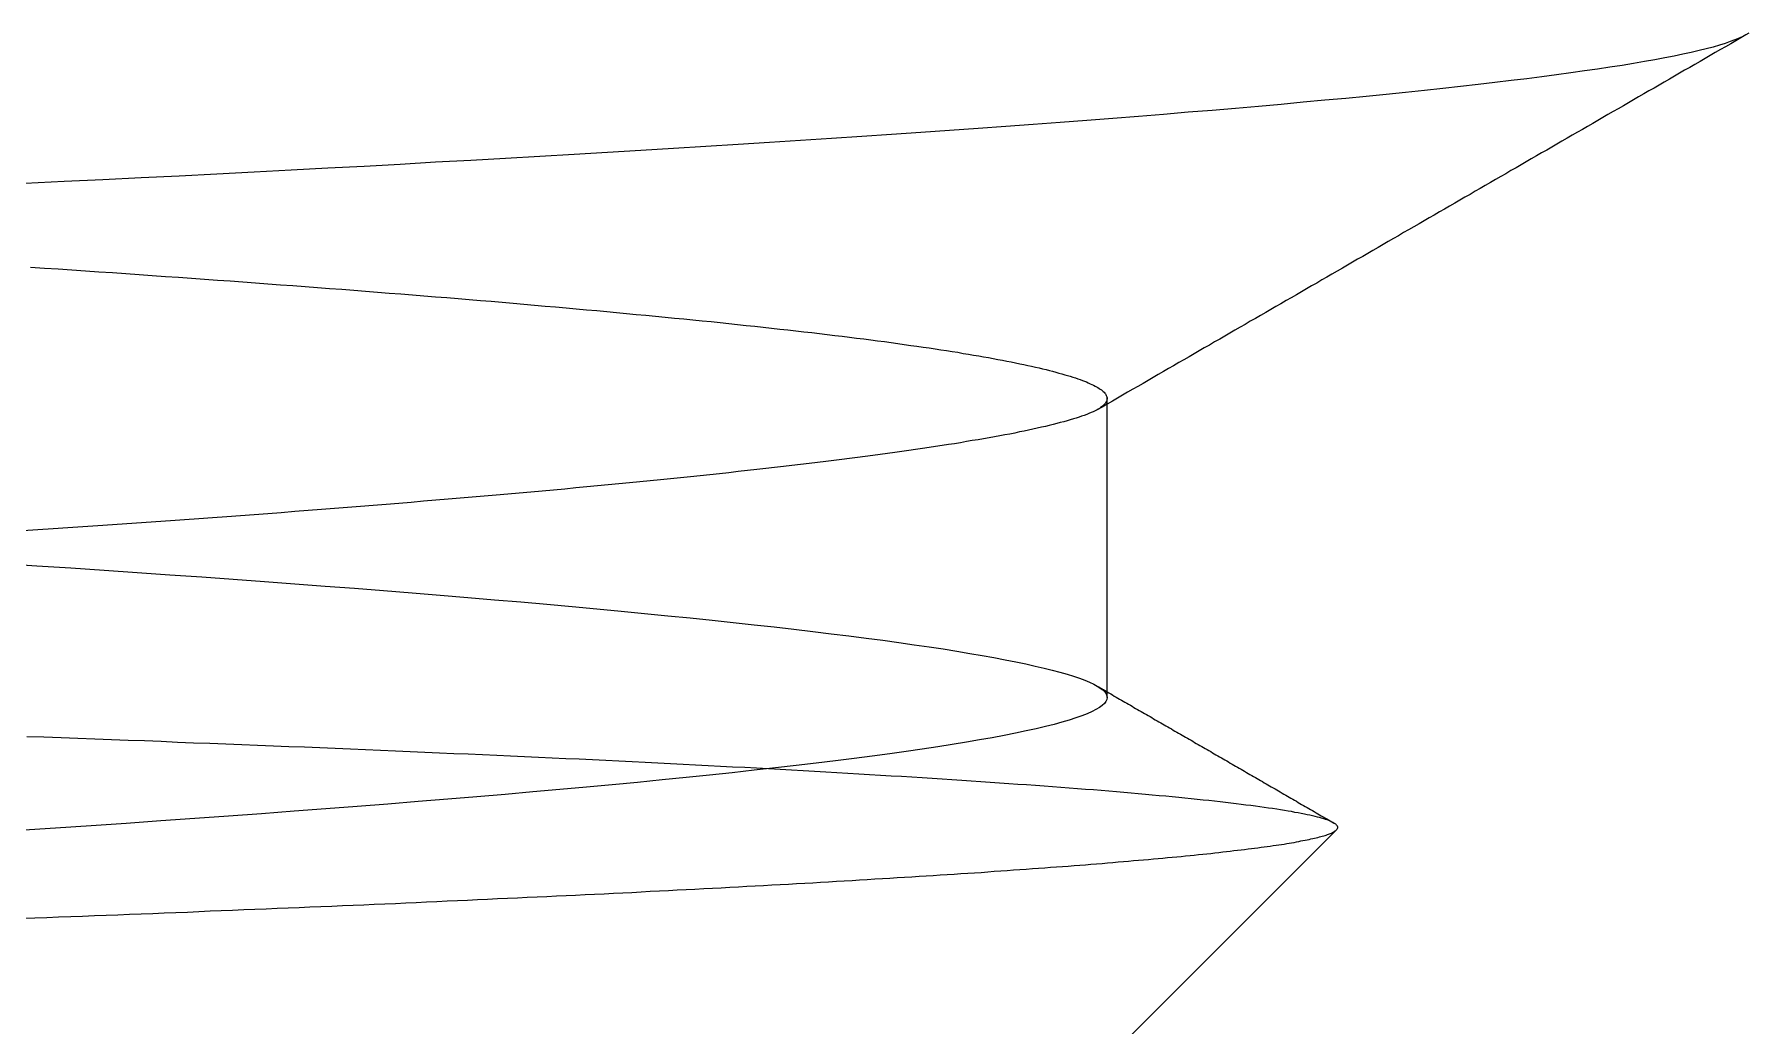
# Model space of a CAD drawing. Header units: millimetres. Extents: x 0 to 36.4, y -3.4 to 62.
# Drawn here: x 34.901 to 35.912, y 55.412 to 55.997 of the extents above; entities that cross this region are included whole.
import ezdxf

# ---------------------------------------------------------------- set-up
doc = ezdxf.new("R2010")
doc.units = ezdxf.units.MM

msp = doc.modelspace()

# ---------------------------------------------------------------- linework, layer by layer
at = {"color": 7, "linetype": 'Continuous'}
for p, q in [((35.8981, 55.9915), (35.8947, 55.9905)), ((35.9011, 55.9926), (35.8981, 55.9915)), ((35.9014, 55.9914), (35.8983, 55.9896)), ((35.9039, 55.9936), (35.9011, 55.9926)), ((35.9044, 55.9931), (35.9014, 55.9914)), ((35.9064, 55.9946), (35.9039, 55.9936)), ((35.9074, 55.9949), (35.9044, 55.9931)), ((35.9086, 55.9956), (35.9064, 55.9946)), ((35.9104, 55.9966), (35.9074, 55.9949)), ((35.9104, 55.9966), (35.9086, 55.9956)), ((35.912, 55.9976), (35.9104, 55.9966)), ((35.8567, 55.9819), (35.8505, 55.9808)), ((35.8625, 55.983), (35.8567, 55.9819)), ((35.868, 55.9841), (35.8625, 55.983)), ((35.8732, 55.9852), (35.868, 55.9841)), ((35.8781, 55.9862), (35.8732, 55.9852)), ((35.8827, 55.9873), (35.8781, 55.9862)), ((35.8833, 55.9809), (35.8803, 55.9792)), ((35.887, 55.9884), (35.8827, 55.9873)), ((35.8863, 55.9827), (35.8833, 55.9809)), ((35.8893, 55.9844), (35.8863, 55.9827)), ((35.891, 55.9894), (35.887, 55.9884)), ((35.8923, 55.9862), (35.8893, 55.9844)), ((35.8947, 55.9905), (35.891, 55.9894)), ((35.8953, 55.9879), (35.8923, 55.9862)), ((35.8983, 55.9896), (35.8953, 55.9879)), ((35.7901, 55.9719), (35.7811, 55.9707)), ((35.7987, 55.973), (35.7901, 55.9719)), ((35.8071, 55.9741), (35.7987, 55.973)), ((35.8151, 55.9753), (35.8071, 55.9741)), ((35.8228, 55.9764), (35.8151, 55.9753)), ((35.8302, 55.9775), (35.8228, 55.9764)), ((35.8373, 55.9786), (35.8302, 55.9775)), ((35.8441, 55.9797), (35.8373, 55.9786)), ((35.8505, 55.9808), (35.8441, 55.9797)), ((35.8682, 55.9722), (35.8652, 55.9705)), ((35.8712, 55.974), (35.8682, 55.9722)), ((35.8742, 55.9757), (35.8712, 55.974)), ((35.8773, 55.9774), (35.8742, 55.9757)), ((35.8803, 55.9792), (35.8773, 55.9774)), ((35.6982, 55.9615), (35.6864, 55.9603)), ((35.7096, 55.9626), (35.6982, 55.9615)), ((35.7208, 55.9638), (35.7096, 55.9626)), ((35.7316, 55.965), (35.7208, 55.9638)), ((35.7421, 55.9661), (35.7316, 55.965)), ((35.7524, 55.9673), (35.7421, 55.9661)), ((35.7623, 55.9684), (35.7524, 55.9673)), ((35.7719, 55.9696), (35.7623, 55.9684)), ((35.7811, 55.9707), (35.7719, 55.9696)), ((35.8501, 55.9618), (35.8471, 55.96)), ((35.8531, 55.9635), (35.8501, 55.9618)), ((35.8562, 55.9652), (35.8531, 55.9635)), ((35.8592, 55.967), (35.8562, 55.9652)), ((35.8622, 55.9687), (35.8592, 55.967)), ((35.8652, 55.9705), (35.8622, 55.9687)), ((35.5814, 55.9509), (35.5669, 55.9497)), ((35.5956, 55.952), (35.5814, 55.9509)), ((35.6095, 55.9532), (35.5956, 55.952)), ((35.623, 55.9544), (35.6095, 55.9532)), ((35.6363, 55.9556), (35.623, 55.9544)), ((35.6493, 55.9568), (35.6363, 55.9556)), ((35.662, 55.958), (35.6493, 55.9568)), ((35.6744, 55.9591), (35.662, 55.958)), ((35.6864, 55.9603), (35.6744, 55.9591)), ((35.8321, 55.9513), (35.829, 55.9496)), ((35.8351, 55.953), (35.8321, 55.9513)), ((35.8381, 55.9548), (35.8351, 55.953)), ((35.8411, 55.9565), (35.8381, 55.9548)), ((35.8441, 55.9583), (35.8411, 55.9565)), ((35.8471, 55.96), (35.8441, 55.9583)), ((35.4576, 55.9414), (35.4408, 55.9402)), ((35.474, 55.9425), (35.4576, 55.9414)), ((35.4902, 55.9437), (35.474, 55.9425)), ((35.5061, 55.9449), (35.4902, 55.9437)), ((35.5218, 55.9461), (35.5061, 55.9449)), ((35.5371, 55.9473), (35.5218, 55.9461)), ((35.5522, 55.9485), (35.5371, 55.9473)), ((35.5669, 55.9497), (35.5522, 55.9485)), ((35.814, 55.9408), (35.811, 55.9391)), ((35.817, 55.9426), (35.814, 55.9408)), ((35.82, 55.9443), (35.817, 55.9426)), ((35.823, 55.9461), (35.82, 55.9443)), ((35.826, 55.9478), (35.823, 55.9461)), ((35.829, 55.9496), (35.826, 55.9478)), ((35.2972, 55.9307), (35.2781, 55.9295)), ((35.3161, 55.9319), (35.2972, 55.9307)), ((35.3347, 55.9331), (35.3161, 55.9319)), ((35.353, 55.9342), (35.3347, 55.9331)), ((35.3711, 55.9354), (35.353, 55.9342)), ((35.389, 55.9366), (35.3711, 55.9354)), ((35.4065, 55.9378), (35.389, 55.9366)), ((35.4238, 55.939), (35.4065, 55.9378)), ((35.4408, 55.9402), (35.4238, 55.939)), ((35.7959, 55.9304), (35.7929, 55.9286)), ((35.7989, 55.9321), (35.7959, 55.9304)), ((35.8019, 55.9339), (35.7989, 55.9321)), ((35.8049, 55.9356), (35.8019, 55.9339)), ((35.808, 55.9374), (35.8049, 55.9356)), ((35.811, 55.9391), (35.808, 55.9374)), ((35.1378, 55.9214), (35.1168, 55.9202)), ((35.1585, 55.9225), (35.1378, 55.9214)), ((35.179, 55.9237), (35.1585, 55.9225)), ((35.1993, 55.9248), (35.179, 55.9237)), ((35.2194, 55.926), (35.1993, 55.9248)), ((35.2392, 55.9272), (35.2194, 55.926)), ((35.2588, 55.9283), (35.2392, 55.9272)), ((35.2781, 55.9295), (35.2588, 55.9283)), ((35.7808, 55.9217), (35.7778, 55.9199)), ((35.7838, 55.9234), (35.7808, 55.9217)), ((35.7869, 55.9252), (35.7838, 55.9234)), ((35.7899, 55.9269), (35.7869, 55.9252)), ((35.7929, 55.9286), (35.7899, 55.9269)), ((34.9416, 55.9111), (34.9188, 55.91)), ((34.9642, 55.9122), (34.9416, 55.9111)), ((34.9866, 55.9133), (34.9642, 55.9122)), ((35.0088, 55.9145), (34.9866, 55.9133)), ((35.0308, 55.9156), (35.0088, 55.9145)), ((35.0526, 55.9168), (35.0308, 55.9156)), ((35.0742, 55.9179), (35.0526, 55.9168)), ((35.0956, 55.919), (35.0742, 55.9179)), ((35.1168, 55.9202), (35.0956, 55.919)), ((35.7628, 55.9112), (35.7597, 55.9095)), ((35.7658, 55.913), (35.7628, 55.9112)), ((35.7688, 55.9147), (35.7658, 55.913)), ((35.7718, 55.9165), (35.7688, 55.9147)), ((35.7748, 55.9182), (35.7718, 55.9165)), ((35.7778, 55.9199), (35.7748, 55.9182)), ((34.9188, 55.91), (34.8958, 55.9089)), ((35.7447, 55.9008), (35.7417, 55.899)), ((35.7477, 55.9025), (35.7447, 55.9008)), ((35.7507, 55.9043), (35.7477, 55.9025)), ((35.7537, 55.906), (35.7507, 55.9043)), ((35.7567, 55.9077), (35.7537, 55.906)), ((35.7597, 55.9095), (35.7567, 55.9077)), ((35.7266, 55.8903), (35.7236, 55.8886)), ((35.7296, 55.8921), (35.7266, 55.8903)), ((35.7326, 55.8938), (35.7296, 55.8921)), ((35.7356, 55.8955), (35.7326, 55.8938)), ((35.7387, 55.8973), (35.7356, 55.8955)), ((35.7417, 55.899), (35.7387, 55.8973)), ((35.7085, 55.8799), (35.7055, 55.8781)), ((35.7115, 55.8816), (35.7085, 55.8799)), ((35.7145, 55.8833), (35.7115, 55.8816)), ((35.7176, 55.8851), (35.7145, 55.8833)), ((35.7206, 55.8868), (35.7176, 55.8851)), ((35.7236, 55.8886), (35.7206, 55.8868)), ((35.6935, 55.8711), (35.6904, 55.8694)), ((35.6965, 55.8729), (35.6935, 55.8711)), ((35.6995, 55.8746), (35.6965, 55.8729)), ((35.7025, 55.8764), (35.6995, 55.8746)), ((35.7055, 55.8781), (35.7025, 55.8764)), ((35.6754, 55.8607), (35.6724, 55.8589)), ((35.6784, 55.8624), (35.6754, 55.8607)), ((35.6814, 55.8642), (35.6784, 55.8624)), ((35.6844, 55.8659), (35.6814, 55.8642)), ((35.6874, 55.8677), (35.6844, 55.8659)), ((35.6904, 55.8694), (35.6874, 55.8677)), ((34.899, 55.8595), (34.9071, 55.859)), ((34.9071, 55.859), (34.9152, 55.8585)), ((34.9152, 55.8585), (34.9233, 55.8579)), ((34.9233, 55.8579), (34.9313, 55.8574)), ((34.9313, 55.8574), (34.9392, 55.8568)), ((34.9392, 55.8568), (34.9472, 55.8563)), ((34.9472, 55.8563), (34.9551, 55.8558)), ((34.9551, 55.8558), (34.9629, 55.8552)), ((34.9629, 55.8552), (34.9707, 55.8547)), ((34.9707, 55.8547), (34.9785, 55.8541)), ((34.9785, 55.8541), (34.9862, 55.8536)), ((34.9862, 55.8536), (34.9938, 55.853)), ((34.9938, 55.853), (35.0015, 55.8525)), ((35.0015, 55.8525), (35.0091, 55.8519)), ((35.0091, 55.8519), (35.0166, 55.8514)), ((35.0166, 55.8514), (35.0241, 55.8509)), ((35.0241, 55.8509), (35.0315, 55.8503)), ((35.0315, 55.8503), (35.0389, 55.8498)), ((35.0389, 55.8498), (35.0463, 55.8492)), ((35.6573, 55.8502), (35.6543, 55.8485)), ((35.6603, 55.852), (35.6573, 55.8502)), ((35.6633, 55.8537), (35.6603, 55.852)), ((35.6663, 55.8555), (35.6633, 55.8537)), ((35.6694, 55.8572), (35.6663, 55.8555)), ((35.6724, 55.8589), (35.6694, 55.8572)), ((35.0463, 55.8492), (35.0536, 55.8487)), ((35.0536, 55.8487), (35.0609, 55.8481)), ((35.0609, 55.8481), (35.0681, 55.8476)), ((35.0681, 55.8476), (35.0753, 55.847)), ((35.0753, 55.847), (35.0824, 55.8465)), ((35.0824, 55.8465), (35.0895, 55.8459)), ((35.0895, 55.8459), (35.0965, 55.8454)), ((35.0965, 55.8454), (35.1035, 55.8448)), ((35.1035, 55.8448), (35.1104, 55.8443)), ((35.1104, 55.8443), (35.1173, 55.8438)), ((35.1173, 55.8438), (35.1241, 55.8432)), ((35.1241, 55.8432), (35.1309, 55.8427)), ((35.1309, 55.8427), (35.1377, 55.8421)), ((35.1377, 55.8421), (35.1444, 55.8416)), ((35.1444, 55.8416), (35.151, 55.841)), ((35.151, 55.841), (35.1576, 55.8405)), ((35.1576, 55.8405), (35.1642, 55.8399)), ((35.1642, 55.8399), (35.1706, 55.8394)), ((35.1706, 55.8394), (35.1771, 55.8388)), ((35.6392, 55.8398), (35.6362, 55.838)), ((35.6422, 55.8415), (35.6392, 55.8398)), ((35.6453, 55.8433), (35.6422, 55.8415)), ((35.6483, 55.845), (35.6453, 55.8433)), ((35.6513, 55.8467), (35.6483, 55.845)), ((35.6543, 55.8485), (35.6513, 55.8467)), ((35.1771, 55.8388), (35.1835, 55.8383)), ((35.1835, 55.8383), (35.1898, 55.8377)), ((35.1898, 55.8377), (35.1961, 55.8372)), ((35.1961, 55.8372), (35.2023, 55.8366)), ((35.2023, 55.8366), (35.2085, 55.8361)), ((35.2085, 55.8361), (35.2147, 55.8355)), ((35.2147, 55.8355), (35.2207, 55.835)), ((35.2207, 55.835), (35.2268, 55.8344)), ((35.2268, 55.8344), (35.2328, 55.8339)), ((35.2328, 55.8339), (35.2387, 55.8334)), ((35.2387, 55.8334), (35.2445, 55.8328)), ((35.2445, 55.8328), (35.2504, 55.8323)), ((35.2504, 55.8323), (35.2561, 55.8317)), ((35.2561, 55.8317), (35.2618, 55.8312)), ((35.2618, 55.8312), (35.2675, 55.8306)), ((35.2675, 55.8306), (35.2731, 55.8301)), ((35.2731, 55.8301), (35.2786, 55.8295)), ((35.2786, 55.8295), (35.2841, 55.829)), ((35.6211, 55.8293), (35.6181, 55.8276)), ((35.6242, 55.8311), (35.6211, 55.8293)), ((35.6272, 55.8328), (35.6242, 55.8311)), ((35.6302, 55.8345), (35.6272, 55.8328)), ((35.6332, 55.8363), (35.6302, 55.8345)), ((35.6362, 55.838), (35.6332, 55.8363)), ((35.2841, 55.829), (35.2895, 55.8285)), ((35.2895, 55.8285), (35.2949, 55.8279)), ((35.2949, 55.8279), (35.3002, 55.8274)), ((35.3002, 55.8274), (35.3055, 55.8268)), ((35.3055, 55.8268), (35.3107, 55.8263)), ((35.3107, 55.8263), (35.3158, 55.8257)), ((35.3158, 55.8257), (35.3209, 55.8252)), ((35.3209, 55.8252), (35.326, 55.8247)), ((35.326, 55.8247), (35.3309, 55.8241)), ((35.3309, 55.8241), (35.3359, 55.8236)), ((35.3359, 55.8236), (35.3407, 55.823)), ((35.3407, 55.823), (35.3455, 55.8225)), ((35.3455, 55.8225), (35.3502, 55.822)), ((35.3502, 55.822), (35.3549, 55.8214)), ((35.3549, 55.8214), (35.3596, 55.8209)), ((35.3596, 55.8209), (35.3641, 55.8204)), ((35.3641, 55.8204), (35.3686, 55.8198)), ((35.3686, 55.8198), (35.3731, 55.8193)), ((35.3731, 55.8193), (35.3774, 55.8188)), ((35.6061, 55.8206), (35.6031, 55.8189)), ((35.6091, 55.8223), (35.6061, 55.8206)), ((35.6121, 55.8241), (35.6091, 55.8223)), ((35.6151, 55.8258), (35.6121, 55.8241)), ((35.6181, 55.8276), (35.6151, 55.8258)), ((35.3774, 55.8188), (35.3818, 55.8182)), ((35.3818, 55.8182), (35.386, 55.8177)), ((35.386, 55.8177), (35.3902, 55.8172)), ((35.3902, 55.8172), (35.3944, 55.8166)), ((35.3944, 55.8166), (35.3984, 55.8161)), ((35.3984, 55.8161), (35.4024, 55.8156)), ((35.4024, 55.8156), (35.4064, 55.815)), ((35.4064, 55.815), (35.4103, 55.8145)), ((35.4103, 55.8145), (35.4141, 55.814)), ((35.4141, 55.814), (35.4179, 55.8134)), ((35.4179, 55.8134), (35.4216, 55.8129)), ((35.4216, 55.8129), (35.4252, 55.8124)), ((35.4252, 55.8124), (35.4288, 55.8119)), ((35.4288, 55.8119), (35.4323, 55.8113)), ((35.4323, 55.8113), (35.4357, 55.8108)), ((35.4357, 55.8108), (35.4391, 55.8103)), ((35.4391, 55.8103), (35.4424, 55.8098)), ((35.4424, 55.8098), (35.4456, 55.8093)), ((35.4456, 55.8093), (35.4488, 55.8087)), ((35.588, 55.8101), (35.585, 55.8084)), ((35.591, 55.8119), (35.588, 55.8101)), ((35.594, 55.8136), (35.591, 55.8119)), ((35.597, 55.8154), (35.594, 55.8136)), ((35.6001, 55.8171), (35.597, 55.8154)), ((35.6031, 55.8189), (35.6001, 55.8171)), ((35.4488, 55.8087), (35.4519, 55.8082)), ((35.4519, 55.8082), (35.455, 55.8077)), ((35.455, 55.8077), (35.458, 55.8072)), ((35.458, 55.8072), (35.4609, 55.8067)), ((35.4609, 55.8067), (35.4638, 55.8062)), ((35.4638, 55.8062), (35.4666, 55.8057)), ((35.4666, 55.8057), (35.4693, 55.8051)), ((35.4693, 55.8051), (35.472, 55.8046)), ((35.472, 55.8046), (35.4746, 55.8041)), ((35.4746, 55.8041), (35.4772, 55.8036)), ((35.4772, 55.8036), (35.4797, 55.8031)), ((35.4797, 55.8031), (35.4822, 55.8026)), ((35.4822, 55.8026), (35.4846, 55.8021)), ((35.4846, 55.8021), (35.4869, 55.8016)), ((35.4869, 55.8016), (35.4892, 55.8011)), ((35.4892, 55.8011), (35.4914, 55.8006)), ((35.4914, 55.8006), (35.4936, 55.8001)), ((35.4936, 55.8001), (35.4957, 55.7996)), ((35.4957, 55.7996), (35.4977, 55.7991)), ((35.4977, 55.7991), (35.4997, 55.7986)), ((35.5699, 55.7997), (35.5669, 55.7979)), ((35.5729, 55.8014), (35.5699, 55.7997)), ((35.576, 55.8032), (35.5729, 55.8014)), ((35.579, 55.8049), (35.576, 55.8032)), ((35.582, 55.8066), (35.579, 55.8049)), ((35.585, 55.8084), (35.582, 55.8066)), ((35.4997, 55.7986), (35.5016, 55.7981)), ((35.5016, 55.7981), (35.5035, 55.7976)), ((35.5035, 55.7976), (35.5053, 55.7971)), ((35.5053, 55.7971), (35.5071, 55.7966)), ((35.5071, 55.7966), (35.5088, 55.7961)), ((35.5088, 55.7961), (35.5104, 55.7956)), ((35.5104, 55.7956), (35.512, 55.7952)), ((35.512, 55.7952), (35.5135, 55.7947)), ((35.5135, 55.7947), (35.515, 55.7942)), ((35.515, 55.7942), (35.5164, 55.7937)), ((35.5164, 55.7937), (35.5178, 55.7932)), ((35.5178, 55.7932), (35.5191, 55.7927)), ((35.5191, 55.7927), (35.5203, 55.7923)), ((35.5203, 55.7923), (35.5215, 55.7918)), ((35.5215, 55.7918), (35.5226, 55.7913)), ((35.5226, 55.7913), (35.5237, 55.7908)), ((35.5237, 55.7908), (35.5247, 55.7904)), ((35.5247, 55.7904), (35.5257, 55.7899)), ((35.5257, 55.7899), (35.5266, 55.7894)), ((35.5266, 55.7894), (35.5275, 55.789)), ((35.5275, 55.789), (35.5283, 55.7885)), ((35.5519, 55.7892), (35.5488, 55.7875)), ((35.5549, 55.791), (35.5519, 55.7892)), ((35.5579, 55.7927), (35.5549, 55.791)), ((35.5609, 55.7944), (35.5579, 55.7927)), ((35.5639, 55.7962), (35.5609, 55.7944)), ((35.5669, 55.7979), (35.5639, 55.7962)), ((35.5283, 55.7885), (35.529, 55.788)), ((35.529, 55.788), (35.5297, 55.7876)), ((35.5297, 55.7876), (35.5303, 55.7871)), ((35.5303, 55.7871), (35.5309, 55.7866)), ((35.5338, 55.7788), (35.5308, 55.777)), ((35.5309, 55.7866), (35.5314, 55.7862)), ((35.5314, 55.7862), (35.5319, 55.7857)), ((35.5319, 55.7857), (35.5323, 55.7853)), ((35.5323, 55.779), (35.5319, 55.7785)), ((35.5323, 55.7853), (35.5327, 55.7848)), ((35.5327, 55.7794), (35.5323, 55.779)), ((35.5327, 55.7848), (35.533, 55.7844)), ((35.533, 55.7799), (35.5327, 55.7794)), ((35.533, 55.7844), (35.5332, 55.7839)), ((35.5333, 55.7803), (35.533, 55.7799)), ((35.5332, 55.7839), (35.5334, 55.7834)), ((35.5335, 55.7808), (35.5333, 55.7803)), ((35.5334, 55.7834), (35.5336, 55.783)), ((35.5336, 55.7812), (35.5335, 55.7808)), ((35.5336, 55.783), (35.5337, 55.7826)), ((35.5337, 55.7817), (35.5336, 55.7812)), ((35.5337, 55.7787), (35.5337, 55.7826)), ((35.5337, 55.7826), (35.5337, 55.7821)), ((35.5337, 55.7821), (35.5337, 55.7817)), ((35.5337, 55.6057), (35.5337, 55.7787)), ((35.5368, 55.7805), (35.5338, 55.7788)), ((35.5398, 55.7822), (35.5368, 55.7805)), ((35.5428, 55.784), (35.5398, 55.7822)), ((35.5458, 55.7857), (35.5428, 55.784)), ((35.5488, 55.7875), (35.5458, 55.7857)), ((35.5101, 55.7689), (35.5082, 55.7683)), ((35.512, 55.7694), (35.5101, 55.7689)), ((35.5138, 55.77), (35.512, 55.7694)), ((35.5155, 55.7705), (35.5138, 55.77)), ((35.5172, 55.771), (35.5155, 55.7705)), ((35.5187, 55.7716), (35.5172, 55.771)), ((35.5202, 55.7721), (35.5187, 55.7716)), ((35.5217, 55.7726), (35.5202, 55.7721)), ((35.523, 55.7732), (35.5217, 55.7726)), ((35.5243, 55.7737), (35.523, 55.7732)), ((35.5255, 55.7742), (35.5243, 55.7737)), ((35.5267, 55.7748), (35.5255, 55.7742)), ((35.5278, 55.7753), (35.5267, 55.7748)), ((35.5308, 55.777), (35.5278, 55.7753)), ((35.5285, 55.7757), (35.5278, 55.7753)), ((35.5292, 55.7762), (35.5285, 55.7757)), ((35.5298, 55.7767), (35.5292, 55.7762)), ((35.5304, 55.7771), (35.5298, 55.7767)), ((35.531, 55.7776), (35.5304, 55.7771)), ((35.5315, 55.778), (35.531, 55.7776)), ((35.5319, 55.7785), (35.5315, 55.778)), ((35.4641, 55.7589), (35.4609, 55.7583)), ((35.4673, 55.7594), (35.4641, 55.7589)), ((35.4704, 55.76), (35.4673, 55.7594)), ((35.4734, 55.7606), (35.4704, 55.76)), ((35.4763, 55.7611), (35.4734, 55.7606)), ((35.4792, 55.7617), (35.4763, 55.7611)), ((35.482, 55.7623), (35.4792, 55.7617)), ((35.4847, 55.7628), (35.482, 55.7623)), ((35.4874, 55.7634), (35.4847, 55.7628)), ((35.49, 55.7639), (35.4874, 55.7634)), ((35.4925, 55.7645), (35.49, 55.7639)), ((35.495, 55.7651), (35.4925, 55.7645)), ((35.4973, 55.7656), (35.495, 55.7651)), ((35.4996, 55.7662), (35.4973, 55.7656)), ((35.5019, 55.7667), (35.4996, 55.7662)), ((35.504, 55.7673), (35.5019, 55.7667)), ((35.5061, 55.7678), (35.504, 55.7673)), ((35.5082, 55.7683), (35.5061, 55.7678)), ((35.3955, 55.7484), (35.3911, 55.7478)), ((35.3999, 55.749), (35.3955, 55.7484)), ((35.4042, 55.7496), (35.3999, 55.749)), ((35.4085, 55.7502), (35.4042, 55.7496)), ((35.4127, 55.7508), (35.4085, 55.7502)), ((35.4168, 55.7514), (35.4127, 55.7508)), ((35.4208, 55.752), (35.4168, 55.7514)), ((35.4248, 55.7525), (35.4208, 55.752)), ((35.4287, 55.7531), (35.4248, 55.7525)), ((35.4326, 55.7537), (35.4287, 55.7531)), ((35.4364, 55.7543), (35.4326, 55.7537)), ((35.4401, 55.7549), (35.4364, 55.7543)), ((35.4437, 55.7554), (35.4401, 55.7549)), ((35.4473, 55.756), (35.4437, 55.7554)), ((35.4508, 55.7566), (35.4473, 55.756)), ((35.4542, 55.7572), (35.4508, 55.7566)), ((35.4576, 55.7577), (35.4542, 55.7572)), ((35.4609, 55.7583), (35.4576, 55.7577)), ((35.3107, 55.7383), (35.3052, 55.7377)), ((35.3162, 55.7389), (35.3107, 55.7383)), ((35.3217, 55.7395), (35.3162, 55.7389)), ((35.3271, 55.7401), (35.3217, 55.7395)), ((35.3324, 55.7407), (35.3271, 55.7401)), ((35.3376, 55.7413), (35.3324, 55.7407)), ((35.3428, 55.7419), (35.3376, 55.7413)), ((35.3479, 55.7425), (35.3428, 55.7419)), ((35.353, 55.7431), (35.3479, 55.7425)), ((35.358, 55.7437), (35.353, 55.7431)), ((35.3629, 55.7443), (35.358, 55.7437)), ((35.3678, 55.7449), (35.3629, 55.7443)), ((35.3726, 55.7455), (35.3678, 55.7449)), ((35.3773, 55.7461), (35.3726, 55.7455)), ((35.3819, 55.7467), (35.3773, 55.7461)), ((35.3865, 55.7473), (35.3819, 55.7467)), ((35.3911, 55.7478), (35.3865, 55.7473)), ((35.2139, 55.7286), (35.2073, 55.728)), ((35.2204, 55.7293), (35.2139, 55.7286)), ((35.2269, 55.7299), (35.2204, 55.7293)), ((35.2333, 55.7305), (35.2269, 55.7299)), ((35.2396, 55.7311), (35.2333, 55.7305)), ((35.2459, 55.7317), (35.2396, 55.7311)), ((35.2521, 55.7323), (35.2459, 55.7317)), ((35.2582, 55.7329), (35.2521, 55.7323)), ((35.2643, 55.7335), (35.2582, 55.7329)), ((35.2704, 55.7341), (35.2643, 55.7335)), ((35.2763, 55.7347), (35.2704, 55.7341)), ((35.2822, 55.7353), (35.2763, 55.7347)), ((35.288, 55.7359), (35.2822, 55.7353)), ((35.2938, 55.7365), (35.288, 55.7359)), ((35.2995, 55.7371), (35.2938, 55.7365)), ((35.3052, 55.7377), (35.2995, 55.7371)), ((35.0935, 55.7183), (35.0859, 55.7177)), ((35.101, 55.7189), (35.0935, 55.7183)), ((35.1086, 55.7195), (35.101, 55.7189)), ((35.116, 55.7201), (35.1086, 55.7195)), ((35.1234, 55.7207), (35.116, 55.7201)), ((35.1307, 55.7214), (35.1234, 55.7207)), ((35.138, 55.722), (35.1307, 55.7214)), ((35.1452, 55.7226), (35.138, 55.722)), ((35.1523, 55.7232), (35.1452, 55.7226)), ((35.1594, 55.7238), (35.1523, 55.7232)), ((35.1664, 55.7244), (35.1594, 55.7238)), ((35.1734, 55.725), (35.1664, 55.7244)), ((35.1803, 55.7256), (35.1734, 55.725)), ((35.1871, 55.7262), (35.1803, 55.7256)), ((35.1939, 55.7268), (35.1871, 55.7262)), ((35.2006, 55.7274), (35.1939, 55.7268)), ((35.2073, 55.728), (35.2006, 55.7274)), ((34.9558, 55.7081), (34.9472, 55.7075)), ((34.9644, 55.7087), (34.9558, 55.7081)), ((34.9729, 55.7093), (34.9644, 55.7087)), ((34.9814, 55.7099), (34.9729, 55.7093)), ((34.9897, 55.7105), (34.9814, 55.7099)), ((34.9981, 55.7111), (34.9897, 55.7105)), ((35.0063, 55.7117), (34.9981, 55.7111)), ((35.0146, 55.7123), (35.0063, 55.7117)), ((35.0227, 55.7129), (35.0146, 55.7123)), ((35.0308, 55.7135), (35.0227, 55.7129)), ((35.0389, 55.7141), (35.0308, 55.7135)), ((35.0468, 55.7147), (35.0389, 55.7141)), ((35.0548, 55.7153), (35.0468, 55.7147)), ((35.0626, 55.7159), (35.0548, 55.7153)), ((35.0704, 55.7165), (35.0626, 55.7159)), ((35.0782, 55.7171), (35.0704, 55.7165)), ((35.0859, 55.7177), (35.0782, 55.7171)), ((34.9033, 55.7045), (34.8943, 55.7039)), ((34.9122, 55.7051), (34.9033, 55.7045)), ((34.921, 55.7057), (34.9122, 55.7051)), ((34.9298, 55.7063), (34.921, 55.7057)), ((34.9386, 55.7069), (34.9298, 55.7063)), ((34.9472, 55.7075), (34.9386, 55.7069)), ((34.8825, 55.6847), (34.9027, 55.6834)), ((34.9027, 55.6834), (34.9227, 55.6821)), ((34.9227, 55.6821), (34.9424, 55.6808)), ((34.9424, 55.6808), (34.9619, 55.6794)), ((34.9619, 55.6794), (34.981, 55.6781)), ((34.981, 55.6781), (34.9999, 55.6768)), ((34.9999, 55.6768), (35.0185, 55.6754)), ((35.0185, 55.6754), (35.0368, 55.6741)), ((35.0368, 55.6741), (35.0548, 55.6728)), ((35.0548, 55.6728), (35.0726, 55.6714)), ((35.0726, 55.6714), (35.09, 55.6701)), ((35.09, 55.6701), (35.1071, 55.6687)), ((35.1071, 55.6687), (35.124, 55.6674)), ((35.124, 55.6674), (35.1405, 55.666)), ((35.1405, 55.666), (35.1567, 55.6647)), ((35.1567, 55.6647), (35.1725, 55.6633)), ((35.1725, 55.6633), (35.1881, 55.662)), ((35.1881, 55.662), (35.2033, 55.6607)), ((35.2033, 55.6607), (35.2183, 55.6593)), ((35.2183, 55.6593), (35.2328, 55.658)), ((35.2328, 55.658), (35.2471, 55.6566)), ((35.2471, 55.6566), (35.261, 55.6553)), ((35.261, 55.6553), (35.2746, 55.6539)), ((35.2746, 55.6539), (35.2879, 55.6526)), ((35.2879, 55.6526), (35.3008, 55.6513)), ((35.3008, 55.6513), (35.3133, 55.6499)), ((35.3133, 55.6499), (35.3256, 55.6486)), ((35.3256, 55.6486), (35.3374, 55.6473)), ((35.3374, 55.6473), (35.349, 55.646)), ((35.349, 55.646), (35.3602, 55.6446)), ((35.3602, 55.6446), (35.371, 55.6433)), ((35.371, 55.6433), (35.3815, 55.642)), ((35.3815, 55.642), (35.3916, 55.6407)), ((35.3916, 55.6407), (35.4014, 55.6394)), ((35.4014, 55.6394), (35.4109, 55.6381)), ((35.4109, 55.6381), (35.4199, 55.6368)), ((35.4199, 55.6368), (35.4287, 55.6355)), ((35.4287, 55.6355), (35.437, 55.6343)), ((35.437, 55.6343), (35.4451, 55.633)), ((35.4451, 55.633), (35.4527, 55.6317)), ((35.4527, 55.6317), (35.46, 55.6304)), ((35.46, 55.6304), (35.467, 55.6292)), ((35.467, 55.6292), (35.4736, 55.6279)), ((35.4736, 55.6279), (35.4799, 55.6267)), ((35.4799, 55.6267), (35.4858, 55.6255)), ((35.4858, 55.6255), (35.4913, 55.6242)), ((35.4913, 55.6242), (35.4965, 55.623)), ((35.4965, 55.623), (35.5014, 55.6218)), ((35.5014, 55.6218), (35.5059, 55.6206)), ((35.5059, 55.6206), (35.5101, 55.6194)), ((35.5101, 55.6194), (35.5139, 55.6182)), ((35.5139, 55.6182), (35.5174, 55.617)), ((35.5174, 55.617), (35.5205, 55.6158)), ((35.5205, 55.6158), (35.5233, 55.6147)), ((35.5233, 55.6147), (35.5258, 55.6135)), ((35.5258, 55.6135), (35.5279, 55.6124)), ((35.5279, 55.6124), (35.5297, 55.6112)), ((35.5279, 55.6124), (35.5279, 55.6123)), ((35.5279, 55.6124), (35.5282, 55.6122)), ((35.5282, 55.6122), (35.5284, 55.612)), ((35.5284, 55.612), (35.5285, 55.612)), ((35.5285, 55.612), (35.5286, 55.6119)), ((35.5286, 55.6119), (35.5287, 55.6119)), ((35.5287, 55.6119), (35.5288, 55.6118)), ((35.5288, 55.6118), (35.5289, 55.6118)), ((35.5289, 55.6118), (35.5289, 55.6117)), ((35.5289, 55.6117), (35.5291, 55.6117)), ((35.5291, 55.6117), (35.5293, 55.6115)), ((35.5294, 55.6115), (35.5293, 55.6115)), ((35.5293, 55.6115), (35.5294, 55.6115)), ((35.5294, 55.6115), (35.5295, 55.6114)), ((35.5295, 55.6114), (35.5296, 55.6114)), ((35.5296, 55.6114), (35.5297, 55.6112)), ((35.5297, 55.6112), (35.5298, 55.6113)), ((35.5297, 55.6112), (35.5311, 55.6101)), ((35.5298, 55.6113), (35.5298, 55.6112)), ((35.5298, 55.6113), (35.5301, 55.611)), ((35.5301, 55.611), (35.5303, 55.6109)), ((35.5303, 55.6109), (35.5304, 55.6109)), ((35.5304, 55.6109), (35.5305, 55.6109)), ((35.5305, 55.6109), (35.5305, 55.6108)), ((35.5305, 55.6109), (35.5308, 55.6106)), ((35.5308, 55.6106), (35.531, 55.6105)), ((35.531, 55.6105), (35.5311, 55.6105)), ((35.5311, 55.6105), (35.5312, 55.6104)), ((35.5311, 55.6101), (35.5323, 55.609)), ((35.5312, 55.6104), (35.5313, 55.6104)), ((35.5313, 55.6104), (35.5314, 55.6103)), ((35.5314, 55.6103), (35.5315, 55.6103)), ((35.5315, 55.6103), (35.5315, 55.6102)), ((35.5315, 55.6103), (35.5318, 55.6101)), ((35.5318, 55.6101), (35.532, 55.61)), ((35.532, 55.61), (35.5321, 55.6099)), ((35.5321, 55.6099), (35.5322, 55.6099)), ((35.5322, 55.6099), (35.5323, 55.6098)), ((35.5323, 55.6098), (35.5325, 55.6097)), ((35.5323, 55.609), (35.5331, 55.6079)), ((35.5325, 55.6097), (35.5327, 55.6096)), ((35.5327, 55.6096), (35.5329, 55.6094)), ((35.5329, 55.6094), (35.533, 55.6094)), ((35.533, 55.6094), (35.5331, 55.6093)), ((35.5331, 55.6093), (35.5332, 55.6093)), ((35.5331, 55.6079), (35.5335, 55.6067)), ((35.5332, 55.6093), (35.5333, 55.6092)), ((35.5333, 55.6092), (35.5334, 55.6092)), ((35.5334, 55.6092), (35.5334, 55.6091)), ((35.5334, 55.6092), (35.5336, 55.609)), ((35.5336, 55.609), (35.5337, 55.609)), ((35.5337, 55.609), (35.5348, 55.6084)), ((35.5348, 55.6084), (35.5358, 55.6078)), ((35.5358, 55.6078), (35.5369, 55.6072)), ((35.5369, 55.6072), (35.5379, 55.6065)), ((35.5248, 55.5973), (35.522, 55.5961)), ((35.5271, 55.5985), (35.5248, 55.5973)), ((35.5292, 55.5998), (35.5271, 55.5985)), ((35.5308, 55.601), (35.5292, 55.5998)), ((35.5321, 55.6021), (35.5308, 55.601)), ((35.533, 55.6033), (35.5321, 55.6021)), ((35.5335, 55.6045), (35.533, 55.6033)), ((35.5335, 55.6067), (35.5337, 55.6057)), ((35.5337, 55.6057), (35.5335, 55.6045)), ((35.5379, 55.6065), (35.539, 55.6059)), ((35.539, 55.6059), (35.54, 55.6053)), ((35.54, 55.6053), (35.5411, 55.6047)), ((35.5411, 55.6047), (35.5421, 55.6041)), ((35.5421, 55.6041), (35.5432, 55.6035)), ((35.5432, 55.6035), (35.5442, 55.6029)), ((35.5442, 55.6029), (35.5453, 55.6023)), ((35.5453, 55.6023), (35.5463, 55.6017)), ((35.5463, 55.6017), (35.5474, 55.6011)), ((35.5474, 55.6011), (35.5484, 55.6005)), ((35.5484, 55.6005), (35.5495, 55.5998)), ((35.5495, 55.5998), (35.5505, 55.5992)), ((35.5505, 55.5992), (35.5516, 55.5986)), ((35.5516, 55.5986), (35.5527, 55.598)), ((35.5527, 55.598), (35.5537, 55.5974)), ((35.5537, 55.5974), (35.5548, 55.5968)), ((35.5548, 55.5968), (35.5558, 55.5962)), ((35.4918, 55.5872), (35.4859, 55.5859)), ((35.4973, 55.5885), (35.4918, 55.5872)), ((35.5024, 55.5898), (35.4973, 55.5885)), ((35.5071, 55.5911), (35.5024, 55.5898)), ((35.5114, 55.5923), (35.5071, 55.5911)), ((35.5153, 55.5936), (35.5114, 55.5923)), ((35.5188, 55.5948), (35.5153, 55.5936)), ((35.522, 55.5961), (35.5188, 55.5948)), ((35.5558, 55.5962), (35.5569, 55.5956)), ((35.5569, 55.5956), (35.5579, 55.595)), ((35.5579, 55.595), (35.559, 55.5944)), ((35.559, 55.5944), (35.56, 55.5938)), ((35.56, 55.5938), (35.5611, 55.5931)), ((35.5611, 55.5931), (35.5621, 55.5925)), ((35.5621, 55.5925), (35.5632, 55.5919)), ((35.5632, 55.5919), (35.5642, 55.5913)), ((35.5642, 55.5913), (35.5653, 55.5907)), ((35.5653, 55.5907), (35.5663, 55.5901)), ((35.5663, 55.5901), (35.5674, 55.5895)), ((35.5674, 55.5895), (35.5684, 55.5889)), ((35.5684, 55.5889), (35.5695, 55.5883)), ((35.5695, 55.5883), (35.5705, 55.5877)), ((35.5705, 55.5877), (35.5716, 55.5871)), ((35.5716, 55.5871), (35.5727, 55.5864)), ((34.9068, 55.5822), (34.8967, 55.5825)), ((34.9169, 55.5818), (34.9068, 55.5822)), ((34.9268, 55.5814), (34.9169, 55.5818)), ((34.9368, 55.5811), (34.9268, 55.5814)), ((34.9467, 55.5807), (34.9368, 55.5811)), ((34.9565, 55.5803), (34.9467, 55.5807)), ((34.9662, 55.58), (34.9565, 55.5803)), ((34.9759, 55.5796), (34.9662, 55.58)), ((34.9856, 55.5792), (34.9759, 55.5796)), ((34.9951, 55.5788), (34.9856, 55.5792)), ((35.0046, 55.5785), (34.9951, 55.5788)), ((35.0141, 55.5781), (35.0046, 55.5785)), ((35.0235, 55.5777), (35.0141, 55.5781)), ((35.0328, 55.5774), (35.0235, 55.5777)), ((35.0421, 55.577), (35.0328, 55.5774)), ((35.0513, 55.5766), (35.0421, 55.577)), ((35.0605, 55.5763), (35.0513, 55.5766)), ((35.4338, 55.5766), (35.4247, 55.5752)), ((35.4424, 55.5779), (35.4338, 55.5766)), ((35.4507, 55.5793), (35.4424, 55.5779)), ((35.4585, 55.5806), (35.4507, 55.5793)), ((35.466, 55.5819), (35.4585, 55.5806)), ((35.473, 55.5833), (35.466, 55.5819)), ((35.4797, 55.5846), (35.473, 55.5833)), ((35.4859, 55.5859), (35.4797, 55.5846)), ((35.5727, 55.5864), (35.5737, 55.5858)), ((35.5737, 55.5858), (35.5748, 55.5852)), ((35.5748, 55.5852), (35.5758, 55.5846)), ((35.5758, 55.5846), (35.5769, 55.584)), ((35.5769, 55.584), (35.5779, 55.5834)), ((35.5779, 55.5834), (35.579, 55.5828)), ((35.579, 55.5828), (35.58, 55.5822)), ((35.58, 55.5822), (35.5811, 55.5816)), ((35.5811, 55.5816), (35.5821, 55.581)), ((35.5821, 55.581), (35.5832, 55.5804)), ((35.5832, 55.5804), (35.5842, 55.5798)), ((35.5842, 55.5798), (35.5853, 55.5791)), ((35.5853, 55.5791), (35.5863, 55.5785)), ((35.5863, 55.5785), (35.5874, 55.5779)), ((35.5874, 55.5779), (35.5884, 55.5773)), ((35.5884, 55.5773), (35.5895, 55.5767)), ((35.5895, 55.5767), (35.5905, 55.5761)), ((35.0695, 55.5759), (35.0605, 55.5763)), ((35.0786, 55.5755), (35.0695, 55.5759)), ((35.0875, 55.5751), (35.0786, 55.5755)), ((35.0964, 55.5748), (35.0875, 55.5751)), ((35.1053, 55.5744), (35.0964, 55.5748)), ((35.1141, 55.574), (35.1053, 55.5744)), ((35.1228, 55.5736), (35.1141, 55.574)), ((35.1314, 55.5733), (35.1228, 55.5736)), ((35.14, 55.5729), (35.1314, 55.5733)), ((35.1485, 55.5725), (35.14, 55.5729)), ((35.157, 55.5722), (35.1485, 55.5725)), ((35.1654, 55.5718), (35.157, 55.5722)), ((35.1738, 55.5714), (35.1654, 55.5718)), ((35.182, 55.571), (35.1738, 55.5714)), ((35.1902, 55.5707), (35.182, 55.571)), ((35.1984, 55.5703), (35.1902, 55.5707)), ((35.2065, 55.5699), (35.1984, 55.5703)), ((35.2145, 55.5695), (35.2065, 55.5699)), ((35.2225, 55.5692), (35.2145, 55.5695)), ((35.2303, 55.5688), (35.2225, 55.5692)), ((35.2382, 55.5684), (35.2303, 55.5688)), ((35.2459, 55.568), (35.2382, 55.5684)), ((35.2536, 55.5676), (35.2459, 55.568)), ((35.2613, 55.5673), (35.2536, 55.5676)), ((35.2688, 55.5669), (35.2613, 55.5673)), ((35.2763, 55.5665), (35.2688, 55.5669)), ((35.2838, 55.5661), (35.2763, 55.5665)), ((35.3622, 55.5669), (35.3504, 55.5655)), ((35.3736, 55.5683), (35.3622, 55.5669)), ((35.3846, 55.5697), (35.3736, 55.5683)), ((35.3952, 55.5711), (35.3846, 55.5697)), ((35.4055, 55.5725), (35.3952, 55.5711)), ((35.4153, 55.5738), (35.4055, 55.5725)), ((35.4247, 55.5752), (35.4153, 55.5738)), ((35.5905, 55.5761), (35.5916, 55.5755)), ((35.5916, 55.5755), (35.5927, 55.5749)), ((35.5927, 55.5749), (35.5937, 55.5743)), ((35.5937, 55.5743), (35.5948, 55.5737)), ((35.5948, 55.5737), (35.5958, 55.5731)), ((35.5958, 55.5731), (35.5969, 55.5724)), ((35.5969, 55.5724), (35.5979, 55.5718)), ((35.5979, 55.5718), (35.599, 55.5712)), ((35.599, 55.5712), (35.6, 55.5706)), ((35.6, 55.5706), (35.6011, 55.57)), ((35.6011, 55.57), (35.6021, 55.5694)), ((35.6021, 55.5694), (35.6032, 55.5688)), ((35.6032, 55.5688), (35.6042, 55.5682)), ((35.6042, 55.5682), (35.6053, 55.5676)), ((35.6053, 55.5676), (35.6063, 55.567)), ((35.6063, 55.567), (35.6074, 55.5664)), ((35.2713, 55.557), (35.2568, 55.5556)), ((35.2855, 55.5585), (35.2713, 55.557)), ((35.2911, 55.5658), (35.2838, 55.5661)), ((35.2992, 55.5599), (35.2855, 55.5585)), ((35.2984, 55.5654), (35.2911, 55.5658)), ((35.3057, 55.565), (35.2984, 55.5654)), ((35.3126, 55.5613), (35.2992, 55.5599)), ((35.3129, 55.5646), (35.3057, 55.565)), ((35.3256, 55.5627), (35.3126, 55.5613)), ((35.32, 55.5643), (35.3129, 55.5646)), ((35.327, 55.5639), (35.32, 55.5643)), ((35.3382, 55.5641), (35.3256, 55.5627)), ((35.334, 55.5635), (35.327, 55.5639)), ((35.3409, 55.5631), (35.334, 55.5635)), ((35.3504, 55.5655), (35.3382, 55.5641)), ((35.3477, 55.5627), (35.3409, 55.5631)), ((35.3545, 55.5624), (35.3477, 55.5627)), ((35.3612, 55.562), (35.3545, 55.5624)), ((35.3679, 55.5616), (35.3612, 55.562)), ((35.3744, 55.5612), (35.3679, 55.5616)), ((35.3809, 55.5609), (35.3744, 55.5612)), ((35.3874, 55.5605), (35.3809, 55.5609)), ((35.3937, 55.5601), (35.3874, 55.5605)), ((35.4, 55.5597), (35.3937, 55.5601)), ((35.4063, 55.5593), (35.4, 55.5597)), ((35.4124, 55.559), (35.4063, 55.5593)), ((35.4185, 55.5586), (35.4124, 55.559)), ((35.4246, 55.5582), (35.4185, 55.5586)), ((35.4305, 55.5578), (35.4246, 55.5582)), ((35.4364, 55.5575), (35.4305, 55.5578)), ((35.4422, 55.5571), (35.4364, 55.5575)), ((35.448, 55.5567), (35.4422, 55.5571)), ((35.4536, 55.5563), (35.448, 55.5567)), ((35.6074, 55.5664), (35.6084, 55.5657)), ((35.6084, 55.5657), (35.6095, 55.5651)), ((35.6095, 55.5651), (35.6105, 55.5645)), ((35.6105, 55.5645), (35.6116, 55.5639)), ((35.6116, 55.5639), (35.6127, 55.5633)), ((35.6127, 55.5633), (35.6137, 55.5627)), ((35.6137, 55.5627), (35.6148, 55.5621)), ((35.6148, 55.5621), (35.6158, 55.5615)), ((35.6158, 55.5615), (35.6169, 55.5609)), ((35.6169, 55.5609), (35.6179, 55.5603)), ((35.6179, 55.5603), (35.619, 55.5597)), ((35.619, 55.5597), (35.62, 55.559)), ((35.62, 55.559), (35.6211, 55.5584)), ((35.6211, 55.5584), (35.6221, 55.5578)), ((35.6221, 55.5578), (35.6232, 55.5572)), ((35.6232, 55.5572), (35.6242, 55.5566)), ((35.6242, 55.5566), (35.6253, 55.556)), ((35.162, 55.5471), (35.1449, 55.5456)), ((35.1787, 55.5485), (35.162, 55.5471)), ((35.1951, 55.5499), (35.1787, 55.5485)), ((35.2111, 55.5514), (35.1951, 55.5499)), ((35.2267, 55.5528), (35.2111, 55.5514)), ((35.2419, 55.5542), (35.2267, 55.5528)), ((35.2568, 55.5556), (35.2419, 55.5542)), ((35.4593, 55.5559), (35.4536, 55.5563)), ((35.4648, 55.5556), (35.4593, 55.5559)), ((35.4703, 55.5552), (35.4648, 55.5556)), ((35.4757, 55.5548), (35.4703, 55.5552)), ((35.481, 55.5544), (35.4757, 55.5548)), ((35.4862, 55.5541), (35.481, 55.5544)), ((35.4914, 55.5537), (35.4862, 55.5541)), ((35.4965, 55.5533), (35.4914, 55.5537)), ((35.5016, 55.5529), (35.4965, 55.5533)), ((35.5065, 55.5526), (35.5016, 55.5529)), ((35.5114, 55.5522), (35.5065, 55.5526)), ((35.5162, 55.5518), (35.5114, 55.5522)), ((35.521, 55.5514), (35.5162, 55.5518)), ((35.5256, 55.5511), (35.521, 55.5514)), ((35.5302, 55.5507), (35.5256, 55.5511)), ((35.5348, 55.5503), (35.5302, 55.5507)), ((35.5392, 55.55), (35.5348, 55.5503)), ((35.5436, 55.5496), (35.5392, 55.55)), ((35.5479, 55.5492), (35.5436, 55.5496)), ((35.5521, 55.5488), (35.5479, 55.5492)), ((35.5563, 55.5485), (35.5521, 55.5488)), ((35.5603, 55.5481), (35.5563, 55.5485)), ((35.5643, 55.5477), (35.5603, 55.5481)), ((35.5683, 55.5474), (35.5643, 55.5477)), ((35.5721, 55.547), (35.5683, 55.5474)), ((35.5759, 55.5466), (35.5721, 55.547)), ((35.5796, 55.5463), (35.5759, 55.5466)), ((35.5833, 55.5459), (35.5796, 55.5463)), ((35.6253, 55.556), (35.6263, 55.5554)), ((35.6263, 55.5554), (35.6274, 55.5548)), ((35.6274, 55.5548), (35.6284, 55.5542)), ((35.6284, 55.5542), (35.6295, 55.5536)), ((35.6295, 55.5536), (35.6305, 55.553)), ((35.6305, 55.553), (35.6316, 55.5523)), ((35.6316, 55.5523), (35.6327, 55.5517)), ((35.6327, 55.5517), (35.6337, 55.5511)), ((35.6337, 55.5511), (35.6348, 55.5505)), ((35.6348, 55.5505), (35.6358, 55.5499)), ((35.6358, 55.5499), (35.6369, 55.5493)), ((35.6369, 55.5493), (35.6379, 55.5487)), ((35.6379, 55.5487), (35.639, 55.5481)), ((35.639, 55.5481), (35.64, 55.5475)), ((35.64, 55.5475), (35.6411, 55.5469)), ((35.6411, 55.5469), (35.6421, 55.5463)), ((35.6421, 55.5463), (35.6432, 55.5456)), ((35.0352, 55.5371), (35.0157, 55.5357)), ((35.0543, 55.5385), (35.0352, 55.5371)), ((35.0731, 55.5399), (35.0543, 55.5385)), ((35.0916, 55.5414), (35.0731, 55.5399)), ((35.1097, 55.5428), (35.0916, 55.5414)), ((35.1275, 55.5442), (35.1097, 55.5428)), ((35.1449, 55.5456), (35.1275, 55.5442)), ((35.5868, 55.5455), (35.5833, 55.5459)), ((35.5903, 55.5451), (35.5868, 55.5455)), ((35.5937, 55.5448), (35.5903, 55.5451)), ((35.5971, 55.5444), (35.5937, 55.5448)), ((35.6003, 55.5441), (35.5971, 55.5444)), ((35.6035, 55.5437), (35.6003, 55.5441)), ((35.6066, 55.5433), (35.6035, 55.5437)), ((35.6097, 55.543), (35.6066, 55.5433)), ((35.6127, 55.5426), (35.6097, 55.543)), ((35.6155, 55.5422), (35.6127, 55.5426)), ((35.6184, 55.5419), (35.6155, 55.5422)), ((35.6211, 55.5415), (35.6184, 55.5419)), ((35.6238, 55.5411), (35.6211, 55.5415)), ((35.6264, 55.5408), (35.6238, 55.5411)), ((35.6289, 55.5404), (35.6264, 55.5408)), ((35.6313, 55.5401), (35.6289, 55.5404)), ((35.6337, 55.5397), (35.6313, 55.5401)), ((35.636, 55.5394), (35.6337, 55.5397)), ((35.6382, 55.539), (35.636, 55.5394)), ((35.6404, 55.5386), (35.6382, 55.539)), ((35.6424, 55.5383), (35.6404, 55.5386)), ((35.6444, 55.5379), (35.6424, 55.5383)), ((35.6432, 55.5456), (35.6442, 55.545)), ((35.6442, 55.545), (35.6453, 55.5444)), ((35.6463, 55.5376), (35.6444, 55.5379)), ((35.6453, 55.5444), (35.6463, 55.5438)), ((35.6463, 55.5438), (35.6474, 55.5432)), ((35.6482, 55.5372), (35.6463, 55.5376)), ((35.6474, 55.5432), (35.6484, 55.5426)), ((35.65, 55.5369), (35.6482, 55.5372)), ((35.6484, 55.5426), (35.6495, 55.542)), ((35.6495, 55.542), (35.6505, 55.5414)), ((35.6516, 55.5365), (35.65, 55.5369)), ((35.6505, 55.5414), (35.6516, 55.5408)), ((35.6516, 55.5408), (35.6527, 55.5402)), ((35.6533, 55.5362), (35.6516, 55.5365)), ((35.6527, 55.5402), (35.6537, 55.5396)), ((35.6548, 55.5358), (35.6533, 55.5362)), ((35.6537, 55.5396), (35.6548, 55.539)), ((35.6548, 55.539), (35.6558, 55.5383)), ((35.6558, 55.5383), (35.6569, 55.5377)), ((35.6569, 55.5377), (35.6579, 55.5371)), ((35.6579, 55.5371), (35.659, 55.5365)), ((35.659, 55.5365), (35.66, 55.5359)), ((34.9137, 55.5286), (34.8923, 55.5272)), ((34.9347, 55.53), (34.9137, 55.5286)), ((34.9554, 55.5314), (34.9347, 55.53)), ((34.9758, 55.5328), (34.9554, 55.5314)), ((34.9959, 55.5343), (34.9758, 55.5328)), ((35.0157, 55.5357), (34.9959, 55.5343)), ((35.4906, 55.3492), (35.669, 55.5276)), ((35.6563, 55.5355), (35.6548, 55.5358)), ((35.6577, 55.5351), (35.6563, 55.5355)), ((35.659, 55.5348), (35.6577, 55.5351)), ((35.6602, 55.5344), (35.659, 55.5348)), ((35.66, 55.5359), (35.6611, 55.5353)), ((35.6614, 55.5341), (35.6602, 55.5344)), ((35.6611, 55.5353), (35.6621, 55.5347)), ((35.6625, 55.5337), (35.6614, 55.5341)), ((35.6621, 55.5347), (35.6632, 55.5341)), ((35.6635, 55.5334), (35.6625, 55.5337)), ((35.6632, 55.5341), (35.6642, 55.5335)), ((35.6644, 55.533), (35.6635, 55.5334)), ((35.6642, 55.5335), (35.6653, 55.5329)), ((35.6653, 55.5327), (35.6644, 55.533)), ((35.6653, 55.5329), (35.6663, 55.5323)), ((35.6661, 55.5323), (35.6653, 55.5327)), ((35.666, 55.5257), (35.6665, 55.526)), ((35.6668, 55.532), (35.6661, 55.5323)), ((35.6663, 55.5323), (35.6674, 55.5316)), ((35.6665, 55.526), (35.667, 55.5262)), ((35.6674, 55.5316), (35.6668, 55.532)), ((35.667, 55.5262), (35.6674, 55.5264)), ((35.6678, 55.5314), (35.6674, 55.5316)), ((35.6674, 55.5264), (35.6678, 55.5267)), ((35.6681, 55.5312), (35.6678, 55.5314)), ((35.6678, 55.5267), (35.6682, 55.5269)), ((35.6685, 55.5309), (35.6681, 55.5312)), ((35.6682, 55.5269), (35.6685, 55.5271)), ((35.6687, 55.5307), (35.6685, 55.5309)), ((35.6685, 55.5271), (35.6688, 55.5274)), ((35.669, 55.5304), (35.6687, 55.5307)), ((35.6688, 55.5274), (35.669, 55.5276)), ((35.6692, 55.5302), (35.669, 55.5304)), ((35.669, 55.5276), (35.6692, 55.5278)), ((35.6694, 55.53), (35.6692, 55.5302)), ((35.6692, 55.5278), (35.6694, 55.5281)), ((35.6695, 55.5297), (35.6694, 55.53)), ((35.6694, 55.5281), (35.6695, 55.5283)), ((35.6696, 55.5295), (35.6695, 55.5297)), ((35.6695, 55.5283), (35.6696, 55.5286)), ((35.6697, 55.5293), (35.6696, 55.5295)), ((35.6696, 55.5286), (35.6697, 55.5288)), ((35.6697, 55.529), (35.6697, 55.5293)), ((35.6697, 55.5288), (35.6697, 55.529)), ((35.6127, 55.5158), (35.6148, 55.516)), ((35.6148, 55.516), (35.6168, 55.5163)), ((35.6168, 55.5163), (35.6188, 55.5165)), ((35.6188, 55.5165), (35.6207, 55.5168)), ((35.6207, 55.5168), (35.6226, 55.517)), ((35.6226, 55.517), (35.6245, 55.5173)), ((35.6245, 55.5173), (35.6263, 55.5175)), ((35.6263, 55.5175), (35.6281, 55.5178)), ((35.6281, 55.5178), (35.6299, 55.518)), ((35.6299, 55.518), (35.6316, 55.5183)), ((35.6316, 55.5183), (35.6333, 55.5185)), ((35.6333, 55.5185), (35.6349, 55.5188)), ((35.6349, 55.5188), (35.6365, 55.519)), ((35.6365, 55.519), (35.6381, 55.5192)), ((35.6381, 55.5192), (35.6396, 55.5195)), ((35.6396, 55.5195), (35.6411, 55.5197)), ((35.6411, 55.5197), (35.6425, 55.52)), ((35.6425, 55.52), (35.644, 55.5202)), ((35.644, 55.5202), (35.6453, 55.5205)), ((35.6453, 55.5205), (35.6467, 55.5207)), ((35.6467, 55.5207), (35.648, 55.521)), ((35.648, 55.521), (35.6492, 55.5212)), ((35.6492, 55.5212), (35.6505, 55.5214)), ((35.6505, 55.5214), (35.6516, 55.5217)), ((35.6516, 55.5217), (35.6528, 55.5219)), ((35.6528, 55.5219), (35.6539, 55.5222)), ((35.6539, 55.5222), (35.655, 55.5224)), ((35.655, 55.5224), (35.656, 55.5226)), ((35.656, 55.5226), (35.657, 55.5229)), ((35.657, 55.5229), (35.658, 55.5231)), ((35.658, 55.5231), (35.6589, 55.5234)), ((35.6589, 55.5234), (35.6598, 55.5236)), ((35.6598, 55.5236), (35.6606, 55.5238)), ((35.6606, 55.5238), (35.6614, 55.5241)), ((35.6614, 55.5241), (35.6622, 55.5243)), ((35.6622, 55.5243), (35.6629, 55.5245)), ((35.6629, 55.5245), (35.6636, 55.5248)), ((35.6636, 55.5248), (35.6643, 55.525)), ((35.6643, 55.525), (35.6649, 55.5253)), ((35.6649, 55.5253), (35.6655, 55.5255)), ((35.6655, 55.5255), (35.666, 55.5257)), ((35.5039, 55.5057), (35.5074, 55.506)), ((35.5074, 55.506), (35.5108, 55.5062)), ((35.5108, 55.5062), (35.5142, 55.5065)), ((35.5142, 55.5065), (35.5176, 55.5068)), ((35.5176, 55.5068), (35.5209, 55.507)), ((35.5209, 55.507), (35.5242, 55.5073)), ((35.5242, 55.5073), (35.5275, 55.5075)), ((35.5275, 55.5075), (35.5307, 55.5078)), ((35.5307, 55.5078), (35.5339, 55.5081)), ((35.5339, 55.5081), (35.5371, 55.5083)), ((35.5371, 55.5083), (35.5402, 55.5086)), ((35.5402, 55.5086), (35.5433, 55.5088)), ((35.5433, 55.5088), (35.5463, 55.5091)), ((35.5463, 55.5091), (35.5493, 55.5094)), ((35.5493, 55.5094), (35.5523, 55.5096)), ((35.5523, 55.5096), (35.5552, 55.5099)), ((35.5552, 55.5099), (35.5581, 55.5101)), ((35.5581, 55.5101), (35.561, 55.5104)), ((35.561, 55.5104), (35.5638, 55.5107)), ((35.5638, 55.5107), (35.5666, 55.5109)), ((35.5666, 55.5109), (35.5694, 55.5112)), ((35.5694, 55.5112), (35.5721, 55.5114)), ((35.5721, 55.5114), (35.5748, 55.5117)), ((35.5748, 55.5117), (35.5774, 55.5119)), ((35.5774, 55.5119), (35.58, 55.5122)), ((35.58, 55.5122), (35.5826, 55.5125)), ((35.5826, 55.5125), (35.5851, 55.5127)), ((35.5851, 55.5127), (35.5876, 55.513)), ((35.5876, 55.513), (35.5901, 55.5132)), ((35.5901, 55.5132), (35.5925, 55.5135)), ((35.5925, 55.5135), (35.5949, 55.5137)), ((35.5949, 55.5137), (35.5973, 55.514)), ((35.5973, 55.514), (35.5996, 55.5142)), ((35.5996, 55.5142), (35.6019, 55.5145)), ((35.6019, 55.5145), (35.6041, 55.5148)), ((35.6041, 55.5148), (35.6063, 55.515)), ((35.6063, 55.515), (35.6085, 55.5153)), ((35.6085, 55.5153), (35.6106, 55.5155)), ((35.6106, 55.5155), (35.6127, 55.5158)), ((35.3458, 55.4956), (35.3506, 55.4959)), ((35.3506, 55.4959), (35.3554, 55.4961)), ((35.3554, 55.4961), (35.3601, 55.4964)), ((35.3601, 55.4964), (35.3648, 55.4967)), ((35.3648, 55.4967), (35.3695, 55.4969)), ((35.3695, 55.4969), (35.3741, 55.4972)), ((35.3741, 55.4972), (35.3787, 55.4975)), ((35.3787, 55.4975), (35.3833, 55.4977)), ((35.3833, 55.4977), (35.3878, 55.498)), ((35.3878, 55.498), (35.3923, 55.4983)), ((35.3923, 55.4983), (35.3967, 55.4986)), ((35.3967, 55.4986), (35.4012, 55.4988)), ((35.4012, 55.4988), (35.4055, 55.4991)), ((35.4055, 55.4991), (35.4099, 55.4994)), ((35.4099, 55.4994), (35.4142, 55.4996)), ((35.4142, 55.4996), (35.4185, 55.4999)), ((35.4185, 55.4999), (35.4228, 55.5002)), ((35.4228, 55.5002), (35.427, 55.5004)), ((35.427, 55.5004), (35.4312, 55.5007)), ((35.4312, 55.5007), (35.4353, 55.501)), ((35.4353, 55.501), (35.4394, 55.5012)), ((35.4394, 55.5012), (35.4435, 55.5015)), ((35.4435, 55.5015), (35.4475, 55.5018)), ((35.4475, 55.5018), (35.4515, 55.502)), ((35.4515, 55.502), (35.4555, 55.5023)), ((35.4555, 55.5023), (35.4594, 55.5025)), ((35.4594, 55.5025), (35.4633, 55.5028)), ((35.4633, 55.5028), (35.4672, 55.5031)), ((35.4672, 55.5031), (35.471, 55.5033)), ((35.471, 55.5033), (35.4748, 55.5036)), ((35.4748, 55.5036), (35.4786, 55.5039)), ((35.4786, 55.5039), (35.4823, 55.5041)), ((35.4823, 55.5041), (35.486, 55.5044)), ((35.486, 55.5044), (35.4897, 55.5047)), ((35.4897, 55.5047), (35.4933, 55.5049)), ((35.4933, 55.5049), (35.4969, 55.5052)), ((35.4969, 55.5052), (35.5004, 55.5055)), ((35.5004, 55.5055), (35.5039, 55.5057)), ((35.1385, 55.4853), (35.1446, 55.4856)), ((35.1446, 55.4856), (35.1506, 55.4859)), ((35.1506, 55.4859), (35.1566, 55.4861)), ((35.1566, 55.4861), (35.1625, 55.4864)), ((35.1625, 55.4864), (35.1684, 55.4867)), ((35.1684, 55.4867), (35.1743, 55.487)), ((35.1743, 55.487), (35.1802, 55.4872)), ((35.1802, 55.4872), (35.186, 55.4875)), ((35.186, 55.4875), (35.1918, 55.4878)), ((35.1918, 55.4878), (35.1976, 55.488)), ((35.1976, 55.488), (35.2033, 55.4883)), ((35.2033, 55.4883), (35.209, 55.4886)), ((35.209, 55.4886), (35.2147, 55.4888)), ((35.2147, 55.4888), (35.2203, 55.4891)), ((35.2203, 55.4891), (35.2259, 55.4894)), ((35.2259, 55.4894), (35.2315, 55.4897)), ((35.2315, 55.4897), (35.2371, 55.4899)), ((35.2371, 55.4899), (35.2426, 55.4902)), ((35.2426, 55.4902), (35.2481, 55.4905)), ((35.2481, 55.4905), (35.2535, 55.4907)), ((35.2535, 55.4907), (35.2589, 55.491)), ((35.2589, 55.491), (35.2643, 55.4913)), ((35.2643, 55.4913), (35.2697, 55.4916)), ((35.2697, 55.4916), (35.275, 55.4918)), ((35.275, 55.4918), (35.2802, 55.4921)), ((35.2802, 55.4921), (35.2855, 55.4924)), ((35.2855, 55.4924), (35.2907, 55.4926)), ((35.2907, 55.4926), (35.2959, 55.4929)), ((35.2959, 55.4929), (35.301, 55.4932)), ((35.301, 55.4932), (35.3061, 55.4934)), ((35.3061, 55.4934), (35.3112, 55.4937)), ((35.3112, 55.4937), (35.3163, 55.494)), ((35.3163, 55.494), (35.3213, 55.4943)), ((35.3213, 55.4943), (35.3262, 55.4945)), ((35.3262, 55.4945), (35.3312, 55.4948)), ((35.3312, 55.4948), (35.3361, 55.4951)), ((35.3361, 55.4951), (35.3409, 55.4953)), ((35.3409, 55.4953), (35.3458, 55.4956)), ((34.8943, 55.4754), (34.9014, 55.4757)), ((34.9014, 55.4757), (34.9085, 55.4759)), ((34.9085, 55.4759), (34.9155, 55.4762)), ((34.9155, 55.4762), (34.9226, 55.4765)), ((34.9226, 55.4765), (34.9296, 55.4767)), ((34.9296, 55.4767), (34.9366, 55.477)), ((34.9366, 55.477), (34.9435, 55.4773)), ((34.9435, 55.4773), (34.9504, 55.4775)), ((34.9504, 55.4775), (34.9573, 55.4778)), ((34.9573, 55.4778), (34.9642, 55.4781)), ((34.9642, 55.4781), (34.971, 55.4783)), ((34.971, 55.4783), (34.9778, 55.4786)), ((34.9778, 55.4786), (34.9846, 55.4789)), ((34.9846, 55.4789), (34.9914, 55.4791)), ((34.9914, 55.4791), (34.9981, 55.4794)), ((34.9981, 55.4794), (35.0048, 55.4797)), ((35.0048, 55.4797), (35.0114, 55.4799)), ((35.0114, 55.4799), (35.0181, 55.4802)), ((35.0181, 55.4802), (35.0247, 55.4805)), ((35.0247, 55.4805), (35.0312, 55.4807)), ((35.0312, 55.4807), (35.0378, 55.481)), ((35.0378, 55.481), (35.0443, 55.4813)), ((35.0443, 55.4813), (35.0508, 55.4816)), ((35.0508, 55.4816), (35.0573, 55.4818)), ((35.0573, 55.4818), (35.0637, 55.4821)), ((35.0637, 55.4821), (35.0701, 55.4824)), ((35.0701, 55.4824), (35.0765, 55.4826)), ((35.0765, 55.4826), (35.0828, 55.4829)), ((35.0828, 55.4829), (35.0891, 55.4832)), ((35.0891, 55.4832), (35.0954, 55.4834)), ((35.0954, 55.4834), (35.1016, 55.4837)), ((35.1016, 55.4837), (35.1079, 55.484)), ((35.1079, 55.484), (35.1141, 55.4842)), ((35.1141, 55.4842), (35.1202, 55.4845)), ((35.1202, 55.4845), (35.1264, 55.4848)), ((35.1264, 55.4848), (35.1325, 55.4851)), ((35.1325, 55.4851), (35.1385, 55.4853))]:
    msp.add_line(p, q, dxfattribs=at)

doc.saveas('drawing.dxf')
